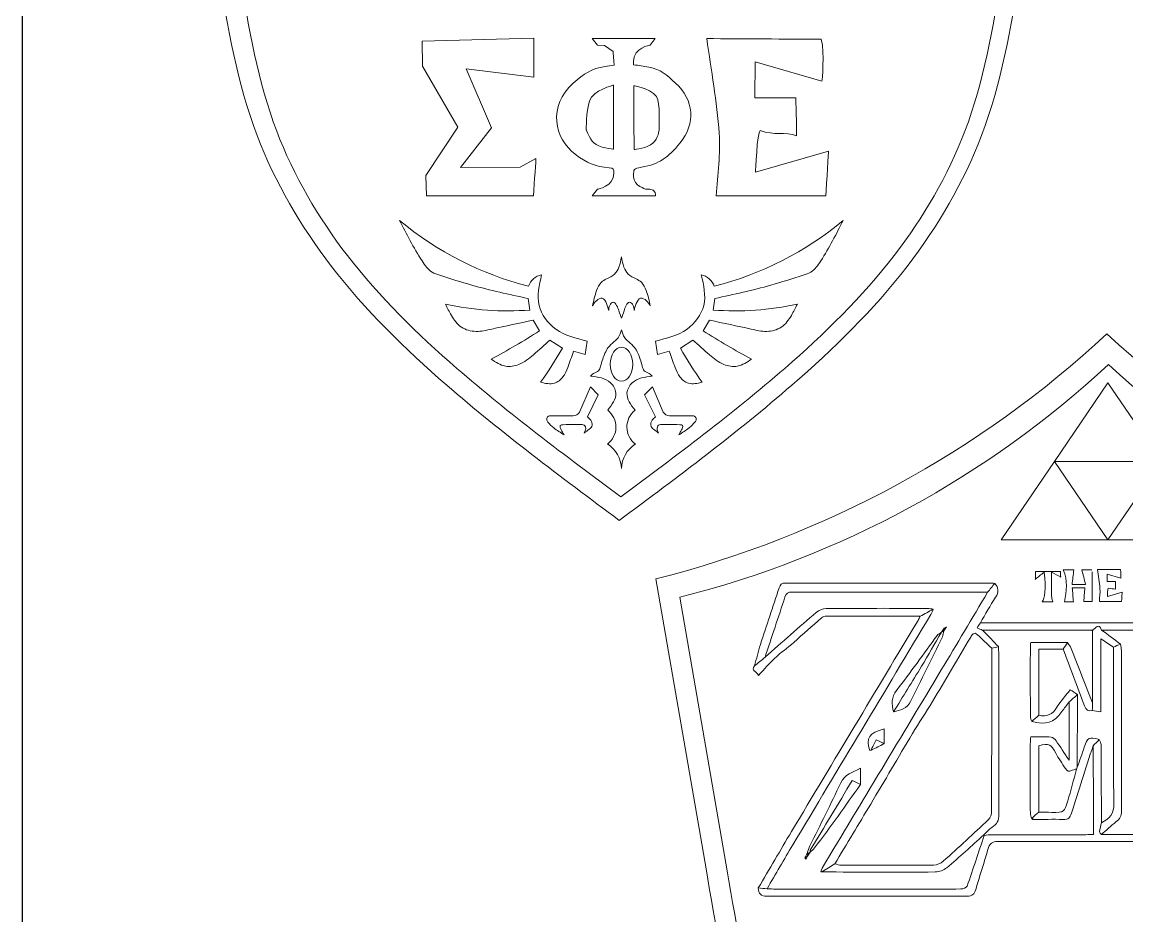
# Model space of a CAD drawing. Header units: inches. Extents: x 0 to 12, y 0 to 12.
# Drawn here: x 0 to 2.037, y 2.884 to 4.533 of the extents above; entities that cross this region are included whole.
import ezdxf

# ---------------------------------------------------------------- set-up
doc = ezdxf.new("R2010")
doc.units = ezdxf.units.IN
doc.header["$MEASUREMENT"] = 0

msp = doc.modelspace()

# ---------------------------------------------------------------- linework, layer by layer
at = {"color": 5, "lineweight": 0}
for p, q in [((0.9361, 4.0015), (0.9329, 4.0228)), ((1.2741, 4.0015), (1.2773, 4.0228)), ((0.9542, 3.9629), (0.9425, 3.9827)), ((1.2559, 3.9629), (1.2676, 3.9827)), ((0.9963, 3.9309), (0.9731, 3.9462)), ((1.0422, 3.9443), (1.0384, 3.9196)), ((1.1679, 3.9443), (1.1717, 3.9196)), ((1.2138, 3.9309), (1.237, 3.9462)), ((1.0384, 3.9196), (1.0167, 3.9253)), ((1.1717, 3.9196), (1.1934, 3.9253)), ((1.0281, 3.8131), (1.048, 3.8595)), ((1.048, 3.8595), (1.0624, 3.845)), ((1.1621, 3.8595), (1.1477, 3.845)), ((1.182, 3.8131), (1.1621, 3.8595)), ((2.0022, 3.8669), (1.9038, 3.7222)), ((2.1007, 3.7222), (2.0022, 3.8669)), ((1.0624, 3.845), (1.0424, 3.8042)), ((1.1477, 3.845), (1.1677, 3.8042)), ((0.9744, 3.8064), (1.0161, 3.8064)), ((1.2357, 3.8064), (1.1941, 3.8064)), ((1.9038, 3.7222), (1.8053, 3.5774)), ((2.0022, 3.5774), (1.9038, 3.7222)), ((1.9038, 3.7222), (2.1007, 3.7222)), ((2.1007, 3.7222), (2.0022, 3.5774)), ((1.8053, 3.5774), (2.0022, 3.5774)), ((2.0022, 3.5774), (2.1991, 3.5774)), ((1.2131, 3.4717), (1.301, 2.9633))]:
    msp.add_line(p, q, dxfattribs=at)
at = {"color": 250, "lineweight": 0}
msp.add_line((1.1688, 3.5057), (1.2613, 2.9705), dxfattribs=at)
msp.add_lwpolyline([(0, 0), (12, 0), (12, 12), (0, 12)], close=True)
at = {"color": 5, "lineweight": 0}
for centre, radius, start, end in [((1.0833, 4.6305), 0.604, 230.1334, 255.6659), ((1.1268, 4.6305), 0.604, 284.3341, 309.8666), ((0.9643, 4.0349), 0.0322, 101.4674, 161.1937), ((1.2458, 4.0349), 0.0322, 18.8063, 78.5326), ((0.8958, 4.5506), 0.5506, 257.9267, 274.1924), ((1.3143, 4.5506), 0.5506, 265.8076, 282.0733), ((0.1627, 5.2174), 1.4833, 298.2597, 302.2494), ((2.0474, 5.2174), 1.4833, 237.7506, 241.7403), ((0.3366, 4.3101), 0.7609, 324.5017, 330.1066), ((1.8735, 4.3101), 0.7609, 209.8934, 215.4983), ((0.7719, 5.2248), 1.8077, 284.1261, 312.9293), ((3.2344, 5.2248), 1.8077, 227.0707, 255.8739), ((1.0158, 3.8211), 0.0146, 271.0459, 327.1361), ((1.0558, 3.7856), 0.0392, 306.8379, 52.1804), ((1.1543, 3.7856), 0.0392, 127.8196, 233.1621), ((1.1943, 3.8211), 0.0146, 212.8639, 268.9541), ((1.049, 3.7071), 0.0561, 1.9204, 57.3192), ((1.1611, 3.7071), 0.0561, 122.6808, 178.0796)]:
    msp.add_arc(centre, radius, start, end, dxfattribs=at)
at = {"color": 250, "lineweight": 0}
for centre, start, end in [((0.7044, 5.351), 284.1261, 312.9293), ((3.2964, 5.351), 227.0707, 255.8739)]:
    msp.add_arc(centre, 1.9029, start, end, dxfattribs=at)
at = {"color": 5, "lineweight": 0}
msp.add_ellipse((1.1051, 3.9014), major_axis=(0, 0.0313), ratio=0.665933, dxfattribs=at)
at = {"color": 250, "lineweight": 0}
for points in [[(1.1012, 3.6134), (0.9931, 3.6939), (0.8032, 3.8352), (0.5662, 4.0661), (0.4127, 4.3286), (0.3788, 4.5232), (0.3621, 4.6262)], [(1.1012, 3.6134), (1.2094, 3.6939), (1.3992, 3.8352), (1.6362, 4.0661), (1.7898, 4.3286), (1.8236, 4.5232), (1.8403, 4.6262)], [(2.0004, 1.9577), (1.8923, 2.0382), (1.7024, 2.1795), (1.4654, 2.4105), (1.3119, 2.673), (1.278, 2.8675), (1.2613, 2.9705)], [(2.0004, 1.9577), (2.1085, 2.0382), (2.2984, 2.1795), (2.5354, 2.4105), (2.6889, 2.673), (2.7228, 2.8675), (2.7395, 2.9705)]]:
    msp.add_open_spline(points, degree=3, knots=[0, 0, 0, 0, 0.0808468, 0.1419248, 0.197496, 0.2597021, 0.2597021, 0.2597021, 0.2597021], dxfattribs=at)
at = {"color": 5, "lineweight": 0}
for points, knots in [([(1.104, 3.6568), (1.0012, 3.7333), (0.8209, 3.8675), (0.5957, 4.0869), (0.4498, 4.3363), (0.4176, 4.5211), (0.4018, 4.619)], [0, 0, 0, 0, 0.0808468, 0.1419248, 0.197496, 0.2597021, 0.2597021, 0.2597021, 0.2597021]), ([(1.104, 3.6568), (1.2067, 3.7333), (1.387, 3.8675), (1.6122, 4.0869), (1.7581, 4.3363), (1.7903, 4.5211), (1.8061, 4.619)], [0, 0, 0, 0, 0.0808468, 0.1419248, 0.197496, 0.2597021, 0.2597021, 0.2597021, 0.2597021]), ([(0.9329, 4.0228), (0.898, 4.0303), (0.843, 4.0423), (0.7852, 4.0608), (0.7512, 4.0718), (0.7257, 4.1087), (0.7088, 4.1418), (0.6961, 4.1669)], [0, 0, 0, 0, 0.02753964, 0.04351363, 0.0474821, 0.05463243, 0.07669562, 0.07669562, 0.07669562, 0.07669562]), ([(1.2773, 4.0228), (1.3121, 4.0303), (1.3671, 4.0423), (1.4249, 4.0608), (1.4589, 4.0718), (1.4845, 4.1087), (1.5013, 4.1418), (1.514, 4.1669)], [0, 0, 0, 0, 0.02753964, 0.04351363, 0.0474821, 0.05463243, 0.07669562, 0.07669562, 0.07669562, 0.07669562]), ([(1.1051, 4.0994), (1.1039, 4.0932), (1.1017, 4.0819), (1.0934, 4.0658), (1.0793, 4.0602), (1.0658, 4.0522), (1.0572, 4.0337), (1.0539, 4.0185), (1.0518, 4.0091)], [0, 0, 0, 0, 0.00496667, 0.00889983, 0.01334248, 0.01630321, 0.02086423, 0.02843291, 0.02843291, 0.02843291, 0.02843291]), ([(1.1051, 4.0994), (1.1063, 4.0932), (1.1084, 4.0819), (1.1167, 4.0658), (1.1308, 4.0602), (1.1443, 4.0522), (1.153, 4.0337), (1.1563, 4.0185), (1.1583, 4.0091)], [0, 0, 0, 0, 0.00496667, 0.00889983, 0.01334248, 0.01630321, 0.02086423, 0.02843291, 0.02843291, 0.02843291, 0.02843291]), ([(1.0422, 3.9443), (1.0217, 3.9492), (0.9835, 3.9584), (0.9446, 4.01), (0.9534, 4.0473), (0.9579, 4.0665)], [0, 0, 0, 0, 0.01607831, 0.02987121, 0.04449574, 0.04449574, 0.04449574, 0.04449574]), ([(1.1679, 3.9443), (1.1885, 3.9492), (1.2267, 3.9584), (1.2655, 4.01), (1.2568, 4.0473), (1.2523, 4.0665)], [0, 0, 0, 0, 0.01607831, 0.02987121, 0.04449574, 0.04449574, 0.04449574, 0.04449574]), ([(1.0817, 4.0005), (1.0807, 4.0047), (1.0787, 4.0128), (1.0709, 4.0267), (1.0577, 4.0189), (1.0538, 4.0124), (1.0518, 4.0091)], [0, 0, 0, 0, 0.00351206, 0.00679766, 0.00978558, 0.01288207, 0.01288207, 0.01288207, 0.01288207]), ([(1.1051, 3.9864), (1.1033, 3.9909), (1.1003, 3.9988), (1.0977, 4.009), (1.0901, 4.0186), (1.0819, 4.0097), (1.0818, 4.0037), (1.0817, 4.0005)], [0, 0, 0, 0, 0.00367448, 0.00651244, 0.00872326, 0.0109429, 0.0134626, 0.0134626, 0.0134626, 0.0134626]), ([(1.1051, 3.9864), (1.1068, 3.9909), (1.1099, 3.9988), (1.1125, 4.009), (1.1201, 4.0186), (1.1282, 4.0097), (1.1284, 4.0037), (1.1285, 4.0005)], [0, 0, 0, 0, 0.00367448, 0.00651244, 0.00872326, 0.0109429, 0.0134626, 0.0134626, 0.0134626, 0.0134626]), ([(1.1285, 4.0005), (1.1295, 4.0047), (1.1315, 4.0128), (1.1393, 4.0267), (1.1524, 4.0189), (1.1563, 4.0124), (1.1583, 4.0091)], [0, 0, 0, 0, 0.00351206, 0.00679766, 0.00978558, 0.01288207, 0.01288207, 0.01288207, 0.01288207]), ([(0.9425, 3.9827), (0.917, 3.9774), (0.8819, 3.9701), (0.8378, 3.9598), (0.8079, 3.9672), (0.7919, 3.99), (0.7841, 4.0053), (0.7807, 4.0122)], [0, 0, 0, 0, 0.02023305, 0.02779216, 0.03497388, 0.04239776, 0.04841567, 0.04841567, 0.04841567, 0.04841567]), ([(1.2676, 3.9827), (1.2932, 3.9774), (1.3282, 3.9701), (1.3724, 3.9598), (1.4022, 3.9672), (1.4183, 3.99), (1.426, 4.0053), (1.4295, 4.0122)], [0, 0, 0, 0, 0.02023305, 0.02779216, 0.03497388, 0.04239776, 0.04841567, 0.04841567, 0.04841567, 0.04841567]), ([(1.1051, 3.9651), (1.1036, 3.9599), (1.1011, 3.9512), (1.0903, 3.942), (1.0779, 3.931), (1.0714, 3.9138), (1.067, 3.8996), (1.064, 3.8876), (1.0539, 3.8856), (1.0498, 3.8811), (1.0482, 3.8792)], [0, 0, 0, 0, 0.00412311, 0.00675957, 0.01082209, 0.01687384, 0.02044886, 0.02277519, 0.025562, 0.02745838, 0.02745838, 0.02745838, 0.02745838]), ([(1.1051, 3.9651), (1.1066, 3.9599), (1.109, 3.9512), (1.1198, 3.942), (1.1322, 3.931), (1.1388, 3.9138), (1.1432, 3.8996), (1.1461, 3.8876), (1.1562, 3.8856), (1.1603, 3.8811), (1.1619, 3.8792)], [0, 0, 0, 0, 0.00412311, 0.00675957, 0.01082209, 0.01687384, 0.02044886, 0.02277519, 0.025562, 0.02745838, 0.02745838, 0.02745838, 0.02745838]), ([(0.9731, 3.9462), (0.9632, 3.9371), (0.9454, 3.9206), (0.9197, 3.8995), (0.8889, 3.895), (0.8734, 3.9054), (0.865, 3.9109)], [0, 0, 0, 0, 0.01052872, 0.01884852, 0.02537562, 0.03288337, 0.03288337, 0.03288337, 0.03288337]), ([(1.237, 3.9462), (1.247, 3.9371), (1.2648, 3.9206), (1.2904, 3.8995), (1.3212, 3.895), (1.3368, 3.9054), (1.3451, 3.9109)], [0, 0, 0, 0, 0.01052872, 0.01884852, 0.02537562, 0.03288337, 0.03288337, 0.03288337, 0.03288337]), ([(1.0167, 3.9253), (1.0133, 3.9154), (1.0076, 3.8993), (0.9989, 3.8773), (0.9803, 3.8624), (0.9649, 3.8662), (0.9561, 3.8683)], [0, 0, 0, 0, 0.00813648, 0.01321573, 0.01827977, 0.02485473, 0.02485473, 0.02485473, 0.02485473]), ([(1.1934, 3.9253), (1.1969, 3.9154), (1.2025, 3.8993), (1.2112, 3.8773), (1.2298, 3.8624), (1.2453, 3.8662), (1.254, 3.8683)], [0, 0, 0, 0, 0.00813648, 0.01321573, 0.01827977, 0.02485473, 0.02485473, 0.02485473, 0.02485473]), ([(1.0798, 3.8166), (1.0878, 3.8268), (1.1006, 3.8434), (1.0831, 3.8755), (1.0619, 3.8778), (1.0482, 3.8792)], [0, 0, 0, 0, 0.00906876, 0.01459213, 0.02458282, 0.02458282, 0.02458282, 0.02458282]), ([(1.1303, 3.8166), (1.1223, 3.8268), (1.1095, 3.8434), (1.1271, 3.8755), (1.1483, 3.8778), (1.1619, 3.8792)], [0, 0, 0, 0, 0.00906876, 0.01459213, 0.02458282, 0.02458282, 0.02458282, 0.02458282]), ([(0.9993, 3.7712), (0.9927, 3.7753), (0.9819, 3.7822), (0.9713, 3.7919), (0.9661, 3.8), (0.9693, 3.8062), (0.973, 3.8064), (0.9744, 3.8064)], [0, 0, 0, 0, 0.00596177, 0.00986587, 0.01130521, 0.01296865, 0.01403095, 0.01403095, 0.01403095, 0.01403095]), ([(0.9993, 3.7712), (0.9974, 3.7744), (0.9949, 3.7787), (0.9922, 3.7842), (0.9915, 3.7896), (1.0037, 3.7901), (1.0155, 3.7906), (1.0288, 3.7907), (1.0368, 3.7894), (1.0405, 3.7835), (1.0385, 3.7781), (1.0365, 3.7746)], [0, 0, 0, 0, 0.00278599, 0.00388366, 0.00486863, 0.00626844, 0.01134116, 0.01538852, 0.01640716, 0.01732059, 0.0203083, 0.0203083, 0.0203083, 0.0203083]), ([(1.0424, 3.8042), (1.0447, 3.8024), (1.0493, 3.7986), (1.0538, 3.7846), (1.0419, 3.7794), (1.0366, 3.7747), (1.0365, 3.7746)], [0, 0, 0, 0, 0.002263082, 0.004672888, 0.009805081, 0.009973743, 0.009973743, 0.009973743, 0.009973743]), ([(1.1677, 3.8042), (1.1655, 3.8024), (1.1608, 3.7986), (1.1563, 3.7846), (1.1682, 3.7794), (1.1735, 3.7747), (1.1737, 3.7746)], [0, 0, 0, 0, 0.002263082, 0.004672888, 0.009805081, 0.009973743, 0.009973743, 0.009973743, 0.009973743]), ([(1.2108, 3.7712), (1.2127, 3.7744), (1.2153, 3.7787), (1.2179, 3.7842), (1.2186, 3.7896), (1.2064, 3.7901), (1.1946, 3.7906), (1.1813, 3.7907), (1.1733, 3.7894), (1.1697, 3.7835), (1.1716, 3.7781), (1.1737, 3.7746)], [0, 0, 0, 0, 0.00278599, 0.00388366, 0.00486863, 0.00626844, 0.01134116, 0.01538852, 0.01640716, 0.01732059, 0.0203083, 0.0203083, 0.0203083, 0.0203083]), ([(1.2108, 3.7712), (1.2174, 3.7753), (1.2282, 3.7822), (1.2389, 3.7919), (1.244, 3.8), (1.2408, 3.8062), (1.2372, 3.8064), (1.2357, 3.8064)], [0, 0, 0, 0, 0.00596177, 0.00986587, 0.01130521, 0.01296865, 0.01403095, 0.01403095, 0.01403095, 0.01403095]), ([(1.7934, 3.4972), (1.789, 3.4917), (1.7847, 3.4862), (1.7804, 3.4807), (1.6602, 3.4808), (1.5401, 3.4808), (1.42, 3.481), (1.4129, 3.4811), (1.409, 3.4794), (1.4067, 3.4721), (1.3947, 3.435), (1.3822, 3.398), (1.3699, 3.3609), (1.3635, 3.3556), (1.3571, 3.3503), (1.3506, 3.345), (1.3542, 3.3582), (1.3572, 3.3716), (1.3615, 3.3846), (1.3727, 3.4194), (1.3846, 3.454), (1.3959, 3.4887), (1.3979, 3.4951), (1.4007, 3.4978), (1.4078, 3.4978), (1.5347, 3.4976), (1.6616, 3.4976), (1.7885, 3.4976), (1.7901, 3.4976), (1.7917, 3.4973), (1.7934, 3.4972)], [0, 0, 0, 0, 1, 1, 1, 2, 2, 2, 3, 3, 3, 4, 4, 4, 5, 5, 5, 6, 6, 6, 7, 7, 7, 8, 8, 8, 9, 9, 9, 10, 10, 10, 10]), ([(1.7934, 3.4972), (1.8008, 3.4891), (1.8013, 3.4811), (1.795, 3.4715), (1.785, 3.4562), (1.7763, 3.4401), (1.767, 3.4243), (1.7651, 3.4214), (1.7631, 3.4185), (1.7609, 3.4151), (1.7646, 3.4135), (1.7675, 3.4122), (1.7704, 3.411), (1.7713, 3.4103), (1.7722, 3.4097), (1.773, 3.409), (1.7821, 3.3995), (1.7911, 3.39), (1.8002, 3.3805), (1.7961, 3.3795), (1.7919, 3.3786), (1.7878, 3.3777), (1.7792, 3.3859), (1.7705, 3.3941), (1.7618, 3.4023), (1.7549, 3.4088), (1.7519, 3.4025), (1.7491, 3.3979), (1.7256, 3.3584), (1.7023, 3.3186), (1.6787, 3.2791), (1.6667, 3.2591), (1.6538, 3.2398), (1.6418, 3.2199), (1.6159, 3.1767), (1.5905, 3.1332), (1.5647, 3.0899), (1.5428, 3.0531), (1.5206, 3.0164), (1.4986, 2.9797), (1.4907, 2.9747), (1.4828, 2.9697), (1.4749, 2.9647), (1.4749, 2.9647), (1.4749, 2.9647), (1.4749, 2.9647), (1.4742, 2.965), (1.4735, 2.9652), (1.4728, 2.9651), (1.4736, 2.9674), (1.474, 2.9699), (1.4752, 2.9719), (1.5484, 3.0938), (1.6217, 3.2155), (1.6949, 3.3374), (1.7235, 3.3851), (1.7519, 3.433), (1.7804, 3.4807), (1.7847, 3.4862), (1.789, 3.4917), (1.7934, 3.4972)], [0, 0, 0, 0, 1, 1, 1, 2, 2, 2, 3, 3, 3, 4, 4, 4, 5, 5, 5, 6, 6, 6, 7, 7, 7, 8, 8, 8, 9, 9, 9, 10, 10, 10, 11, 11, 11, 12, 12, 12, 13, 13, 13, 14, 14, 14, 15, 15, 15, 16, 16, 16, 17, 17, 17, 18, 18, 18, 19, 19, 19, 20, 20, 20, 20]), ([(1.6801, 3.4496), (1.6765, 3.4501), (1.6729, 3.451), (1.6694, 3.451), (1.6071, 3.4511), (1.5448, 3.4513), (1.4824, 3.4507), (1.4763, 3.4507), (1.4691, 3.4476), (1.4644, 3.4436), (1.4326, 3.4164), (1.4013, 3.3885), (1.3699, 3.3609), (1.3822, 3.398), (1.3947, 3.435), (1.4067, 3.4721), (1.409, 3.4794), (1.4129, 3.4811), (1.42, 3.481), (1.5401, 3.4808), (1.6602, 3.4808), (1.7804, 3.4807), (1.7519, 3.433), (1.7235, 3.3851), (1.6949, 3.3374), (1.6217, 3.2155), (1.5484, 3.0938), (1.4752, 2.9719), (1.474, 2.9699), (1.4736, 2.9674), (1.4728, 2.9651), (1.4735, 2.965), (1.4742, 2.9649), (1.4749, 2.9647), (1.4749, 2.9647), (1.4749, 2.9647), (1.4749, 2.9647), (1.5445, 2.9646), (1.6141, 2.9642), (1.6836, 2.9647), (1.6909, 2.9647), (1.6996, 2.9678), (1.7052, 2.9725), (1.7284, 2.9921), (1.7507, 3.0128), (1.7733, 3.0331), (1.7733, 3.0331), (1.774, 3.0321), (1.774, 3.0321), (1.7636, 3.001), (1.7535, 2.9697), (1.7426, 2.9387), (1.7415, 2.9358), (1.735, 2.9333), (1.731, 2.9333), (1.7062, 2.9328), (1.6814, 2.933), (1.6566, 2.933), (1.5676, 2.933), (1.4786, 2.933), (1.3895, 2.933), (1.3843, 2.9331), (1.379, 2.9335), (1.3737, 2.9338), (1.3895, 2.9608), (1.4051, 2.9879), (1.4211, 3.0147), (1.5059, 3.1564), (1.5908, 3.2981), (1.6756, 3.4397), (1.6775, 3.4428), (1.6786, 3.4463), (1.6801, 3.4496)], [0, 0, 0, 0, 1, 1, 1, 2, 2, 2, 3, 3, 3, 4, 4, 4, 5, 5, 5, 6, 6, 6, 7, 7, 7, 8, 8, 8, 9, 9, 9, 10, 10, 10, 11, 11, 11, 12, 12, 12, 13, 13, 13, 14, 14, 14, 15, 15, 15, 16, 16, 16, 17, 17, 17, 18, 18, 18, 19, 19, 19, 20, 20, 20, 21, 21, 21, 22, 22, 22, 23, 23, 23, 24, 24, 24, 24]), ([(1.6801, 3.4496), (1.672, 3.4452), (1.664, 3.4408), (1.6559, 3.4364), (1.5985, 3.4365), (1.5411, 3.4367), (1.4836, 3.4366), (1.4803, 3.4366), (1.4762, 3.4354), (1.4738, 3.4333), (1.4566, 3.4185), (1.44, 3.4031), (1.4228, 3.3883), (1.4112, 3.3782), (1.3985, 3.3691), (1.3872, 3.3586), (1.3773, 3.3494), (1.3686, 3.3389), (1.3578, 3.3273), (1.3546, 3.3355), (1.3427, 3.3355), (1.3506, 3.345), (1.3571, 3.3503), (1.3635, 3.3556), (1.3699, 3.3609), (1.4013, 3.3885), (1.4326, 3.4164), (1.4644, 3.4436), (1.4691, 3.4476), (1.4763, 3.4507), (1.4824, 3.4507), (1.5448, 3.4513), (1.6071, 3.4511), (1.6694, 3.451), (1.6729, 3.451), (1.6765, 3.4501), (1.6801, 3.4496)], [0, 0, 0, 0, 1, 1, 1, 2, 2, 2, 3, 3, 3, 4, 4, 4, 5, 5, 5, 6, 6, 6, 7, 7, 7, 8, 8, 8, 9, 9, 9, 10, 10, 10, 11, 11, 11, 12, 12, 12, 12]), ([(1.3737, 2.9338), (1.3683, 2.9342), (1.3629, 2.9347), (1.3575, 2.9352), (1.3779, 2.9698), (1.3981, 3.0047), (1.4187, 3.0392), (1.4964, 3.1691), (1.5743, 3.299), (1.652, 3.4289), (1.6535, 3.4313), (1.6546, 3.4339), (1.6559, 3.4364), (1.664, 3.4408), (1.672, 3.4452), (1.6801, 3.4496), (1.6786, 3.4463), (1.6775, 3.4428), (1.6756, 3.4397), (1.5908, 3.2981), (1.5059, 3.1564), (1.4211, 3.0147), (1.4051, 2.9879), (1.3895, 2.9608), (1.3737, 2.9338)], [0, 0, 0, 0, 1, 1, 1, 2, 2, 2, 3, 3, 3, 4, 4, 4, 5, 5, 5, 6, 6, 6, 7, 7, 7, 8, 8, 8, 8]), ([(2.1355, 3.4239), (2.1313, 3.4196), (2.127, 3.4153), (2.1227, 3.411), (2.0787, 3.411), (2.0347, 3.411), (1.9906, 3.411), (1.9853, 3.4247), (1.9797, 3.4153), (1.9742, 3.4112), (1.9732, 3.4111), (1.9722, 3.4111), (1.9713, 3.411), (1.9053, 3.411), (1.8393, 3.411), (1.7733, 3.411), (1.7724, 3.411), (1.7714, 3.411), (1.7704, 3.411), (1.7675, 3.4122), (1.7646, 3.4135), (1.7609, 3.4151), (1.7631, 3.4185), (1.7651, 3.4214), (1.767, 3.4243), (1.8862, 3.4243), (2.0054, 3.4243), (2.1245, 3.4243), (2.1282, 3.4243), (2.1318, 3.4241), (2.1355, 3.4239)], [0, 0, 0, 0, 1, 1, 1, 2, 2, 2, 3, 3, 3, 4, 4, 4, 5, 5, 5, 6, 6, 6, 7, 7, 7, 8, 8, 8, 9, 9, 9, 10, 10, 10, 10]), ([(2.0253, 3.385), (2.021, 3.3832), (2.0167, 3.3814), (2.0124, 3.3796), (2.0051, 3.3844), (1.9977, 3.3893), (1.989, 3.3951), (1.989, 3.3493), (1.989, 3.3052), (1.989, 3.2599), (1.9831, 3.261), (1.9783, 3.262), (1.9734, 3.2629), (1.9735, 3.2674), (1.9735, 3.272), (1.9735, 3.2765), (1.9736, 3.3208), (1.9737, 3.3651), (1.9738, 3.4094), (1.974, 3.41), (1.9741, 3.4106), (1.9742, 3.4112), (1.9797, 3.4153), (1.9853, 3.4247), (1.9906, 3.411), (2.0022, 3.4023), (2.0138, 3.3937), (2.0253, 3.385)], [0, 0, 0, 0, 1, 1, 1, 2, 2, 2, 3, 3, 3, 4, 4, 4, 5, 5, 5, 6, 6, 6, 7, 7, 7, 8, 8, 8, 9, 9, 9, 9]), ([(2.3404, 3.405), (2.3682, 3.3932), (2.3884, 3.3743), (2.4026, 3.3469), (2.4219, 3.3093), (2.4308, 3.27), (2.4308, 3.2283), (2.4308, 3.2196), (2.4294, 3.2109), (2.4286, 3.2022), (2.4292, 3.1938), (2.4319, 3.185), (2.43, 3.1773), (2.4244, 3.1542), (2.417, 3.1315), (2.4101, 3.1087), (2.4084, 3.103), (2.4059, 3.0975), (2.4037, 3.0919), (2.3931, 3.0805), (2.3825, 3.0691), (2.372, 3.0577), (2.3716, 3.0572), (2.3719, 3.0561), (2.3718, 3.0553), (2.3718, 3.0553), (2.3719, 3.0556), (2.3719, 3.0556), (2.3484, 3.0351), (2.3184, 3.0307), (2.2899, 3.023), (2.2814, 3.0207), (2.2721, 3.021), (2.2632, 3.021), (2.1089, 3.0209), (1.9546, 3.0208), (1.8003, 3.0212), (1.7884, 3.0212), (1.7838, 3.0169), (1.7808, 3.0062), (1.7738, 2.9813), (1.7654, 2.9569), (1.7583, 2.9321), (1.7558, 2.9236), (1.7522, 2.9201), (1.7425, 2.9201), (1.6196, 2.9204), (1.4966, 2.9202), (1.3737, 2.9198), (1.362, 2.9197), (1.3577, 2.9245), (1.3575, 2.9352), (1.3629, 2.9347), (1.3683, 2.9342), (1.3737, 2.9338), (1.379, 2.9335), (1.3843, 2.9331), (1.3895, 2.933), (1.4786, 2.933), (1.5676, 2.933), (1.6566, 2.933), (1.6814, 2.933), (1.7062, 2.9328), (1.731, 2.9333), (1.735, 2.9333), (1.7415, 2.9358), (1.7426, 2.9387), (1.7535, 2.9697), (1.7636, 3.001), (1.774, 3.0322), (1.7788, 3.0326), (1.7836, 3.0334), (1.7884, 3.0334), (1.8462, 3.0335), (1.904, 3.0334), (1.9617, 3.0335), (1.9661, 3.0335), (1.9704, 3.0338), (1.9757, 3.0341), (1.9757, 3.0527), (1.9758, 3.0701), (1.9757, 3.0875), (1.9754, 3.1241), (1.975, 3.1607), (1.9747, 3.1973), (1.9785, 3.2012), (1.9823, 3.2051), (1.9861, 3.209), (1.9873, 3.2059), (1.9897, 3.2028), (1.9897, 3.1997), (1.99, 3.1517), (1.99, 3.1036), (1.9901, 3.0556), (1.9889, 3.05), (1.9873, 3.0445), (1.9867, 3.0389), (1.9865, 3.0373), (1.9889, 3.0354), (1.9901, 3.0336), (2.0518, 3.0336), (2.1135, 3.0336), (2.1762, 3.0336), (2.1762, 3.0454), (2.1763, 3.0555), (2.1762, 3.0657), (2.1759, 3.1096), (2.1756, 3.1536), (2.1753, 3.1975), (2.1792, 3.2021), (2.1831, 3.2068), (2.187, 3.2114), (2.1883, 3.2083), (2.1906, 3.2052), (2.1906, 3.2021), (2.1909, 3.1547), (2.191, 3.1072), (2.1911, 3.0598), (2.1894, 3.0515), (2.1878, 3.0432), (2.1861, 3.0349), (2.1901, 3.0344), (2.1941, 3.0334), (2.198, 3.0335), (2.2252, 3.034), (2.2525, 3.0344), (2.2797, 3.0355), (2.3384, 3.0376), (2.3828, 3.0703), (2.4016, 3.1258), (2.4161, 3.1685), (2.4181, 3.2123), (2.4139, 3.257), (2.4083, 3.3163), (2.3886, 3.3669), (2.3329, 3.3969), (2.3354, 3.3996), (2.3379, 3.4023), (2.3404, 3.405)], [0, 0, 0, 0, 1, 1, 1, 2, 2, 2, 3, 3, 3, 4, 4, 4, 5, 5, 5, 6, 6, 6, 7, 7, 7, 8, 8, 8, 9, 9, 9, 10, 10, 10, 11, 11, 11, 12, 12, 12, 13, 13, 13, 14, 14, 14, 15, 15, 15, 16, 16, 16, 17, 17, 17, 18, 18, 18, 19, 19, 19, 20, 20, 20, 21, 21, 21, 22, 22, 22, 23, 23, 23, 24, 24, 24, 25, 25, 25, 26, 26, 26, 27, 27, 27, 28, 28, 28, 29, 29, 29, 30, 30, 30, 31, 31, 31, 32, 32, 32, 33, 33, 33, 34, 34, 34, 35, 35, 35, 36, 36, 36, 37, 37, 37, 38, 38, 38, 39, 39, 39, 40, 40, 40, 41, 41, 41, 42, 42, 42, 43, 43, 43, 44, 44, 44, 45, 45, 45, 46, 46, 46, 46]), ([(1.7, 3.4143), (1.7, 3.4143), (1.7, 3.4144), (1.7, 3.4144), (1.6984, 3.4119), (1.6968, 3.4094), (1.6951, 3.407), (1.6951, 3.407), (1.6951, 3.407), (1.6951, 3.407), (1.6924, 3.405), (1.6891, 3.4035), (1.6871, 3.4009), (1.6623, 3.3672), (1.6382, 3.333), (1.6126, 3.2998), (1.6025, 3.2868), (1.6033, 3.2741), (1.6069, 3.26), (1.6192, 3.2633), (1.632, 3.2663), (1.6384, 3.2791), (1.6581, 3.3188), (1.6776, 3.3586), (1.697, 3.3985), (1.6986, 3.4019), (1.6989, 3.4059), (1.6998, 3.4097), (1.6998, 3.4097), (1.6998, 3.4096), (1.6998, 3.4096), (1.7014, 3.4121), (1.7031, 3.4147), (1.7048, 3.4172), (1.7032, 3.4162), (1.7016, 3.4153), (1.7, 3.4143)], [0, 0, 0, 0, 1, 1, 1, 2, 2, 2, 3, 3, 3, 4, 4, 4, 5, 5, 5, 6, 6, 6, 7, 7, 7, 8, 8, 8, 9, 9, 9, 10, 10, 10, 11, 11, 11, 12, 12, 12, 12]), ([(1.6951, 3.407), (1.6829, 3.386), (1.6709, 3.3649), (1.6584, 3.3442), (1.6414, 3.316), (1.6241, 3.2881), (1.6069, 3.26), (1.6033, 3.2741), (1.6025, 3.2868), (1.6126, 3.2998), (1.6382, 3.333), (1.6623, 3.3672), (1.6871, 3.4009), (1.6891, 3.4035), (1.6924, 3.405), (1.6951, 3.407)], [0, 0, 0, 0, 1, 1, 1, 2, 2, 2, 3, 3, 3, 4, 4, 4, 5, 5, 5, 5]), ([(1.6998, 3.4097), (1.6989, 3.4059), (1.6986, 3.4019), (1.697, 3.3985), (1.6776, 3.3586), (1.6581, 3.3188), (1.6384, 3.2791), (1.632, 3.2663), (1.6192, 3.2633), (1.6069, 3.26), (1.6241, 3.2881), (1.6414, 3.316), (1.6584, 3.3442), (1.6709, 3.3649), (1.6829, 3.386), (1.6951, 3.407), (1.6951, 3.407), (1.6951, 3.407), (1.6951, 3.407), (1.6967, 3.4079), (1.6983, 3.4088), (1.6998, 3.4097)], [0, 0, 0, 0, 1, 1, 1, 2, 2, 2, 3, 3, 3, 4, 4, 4, 5, 5, 5, 6, 6, 6, 7, 7, 7, 7]), ([(1.6998, 3.4097), (1.6983, 3.4088), (1.6967, 3.4079), (1.6951, 3.407), (1.6968, 3.4094), (1.6984, 3.4119), (1.7, 3.4144), (1.7, 3.4128), (1.6999, 3.4112), (1.6998, 3.4096), (1.6998, 3.4096), (1.6998, 3.4097), (1.6998, 3.4097)], [0, 0, 0, 0, 1, 1, 1, 2, 2, 2, 3, 3, 3, 4, 4, 4, 4]), ([(1.6998, 3.4096), (1.6999, 3.4112), (1.7, 3.4128), (1.7, 3.4144), (1.7, 3.4144), (1.7, 3.4143), (1.7, 3.4143), (1.7016, 3.4153), (1.7032, 3.4162), (1.7048, 3.4172), (1.7031, 3.4147), (1.7014, 3.4121), (1.6998, 3.4096)], [0, 0, 0, 0, 1, 1, 1, 2, 2, 2, 3, 3, 3, 4, 4, 4, 4]), ([(1.7048, 3.4172), (1.7032, 3.4162), (1.7016, 3.4153), (1.7, 3.4143), (1.7016, 3.4153), (1.7032, 3.4162), (1.7048, 3.4172)], [0, 0, 0, 0, 1, 1, 1, 2, 2, 2, 2]), ([(1.7733, 3.411), (1.7733, 3.4103), (1.7731, 3.4097), (1.773, 3.409), (1.7722, 3.4097), (1.7713, 3.4103), (1.7704, 3.411), (1.7714, 3.411), (1.7724, 3.411), (1.7733, 3.411)], [0, 0, 0, 0, 1, 1, 1, 2, 2, 2, 3, 3, 3, 3]), ([(1.7733, 3.411), (1.8393, 3.411), (1.9053, 3.411), (1.9713, 3.411), (1.9721, 3.4105), (1.973, 3.4099), (1.9739, 3.4094), (1.9737, 3.3651), (1.9736, 3.3208), (1.9735, 3.2765), (1.9604, 3.31), (1.9474, 3.3436), (1.9342, 3.377), (1.9327, 3.3809), (1.9299, 3.3843), (1.9278, 3.3879), (1.9054, 3.3879), (1.883, 3.3879), (1.8599, 3.3879), (1.8597, 3.3866), (1.8591, 3.3847), (1.8591, 3.3827), (1.8591, 3.339), (1.859, 3.2952), (1.8592, 3.2515), (1.8592, 3.2485), (1.8607, 3.2455), (1.8616, 3.2425), (1.8886, 3.2353), (1.9019, 3.2397), (1.9173, 3.2608), (1.9216, 3.2667), (1.9262, 3.2725), (1.9306, 3.2783), (1.9306, 3.2434), (1.9306, 3.2086), (1.9306, 3.1709), (1.9215, 3.1846), (1.9143, 3.1958), (1.9066, 3.2066), (1.9045, 3.2096), (1.9009, 3.2134), (1.8978, 3.2136), (1.8854, 3.2144), (1.8729, 3.214), (1.86, 3.214), (1.8596, 3.2106), (1.8591, 3.2087), (1.8591, 3.2067), (1.859, 3.1621), (1.859, 3.1174), (1.8591, 3.0728), (1.8591, 3.0697), (1.8605, 3.0666), (1.8612, 3.0635), (1.862, 3.0628), (1.8628, 3.0621), (1.8636, 3.0614), (1.8823, 3.0615), (1.9011, 3.0623), (1.9198, 3.0615), (1.929, 3.0611), (1.9324, 3.0646), (1.935, 3.0729), (1.9479, 3.1145), (1.9614, 3.1558), (1.9747, 3.1973), (1.975, 3.1607), (1.9754, 3.1241), (1.9757, 3.0875), (1.9758, 3.0701), (1.9757, 3.0527), (1.9757, 3.0341), (1.9704, 3.0338), (1.9661, 3.0335), (1.9617, 3.0335), (1.904, 3.0334), (1.8462, 3.0335), (1.7884, 3.0334), (1.7836, 3.0334), (1.7788, 3.0326), (1.774, 3.0322), (1.774, 3.0321), (1.7733, 3.0331), (1.7733, 3.0331), (1.7782, 3.0378), (1.7825, 3.0436), (1.7882, 3.047), (1.7977, 3.0526), (1.8011, 3.0597), (1.8011, 3.0708), (1.8007, 3.1696), (1.8008, 3.2684), (1.8008, 3.3671), (1.8008, 3.3716), (1.8004, 3.376), (1.8002, 3.3805), (1.7911, 3.39), (1.7821, 3.3995), (1.773, 3.409), (1.7731, 3.4097), (1.7733, 3.4103), (1.7733, 3.411)], [0, 0, 0, 0, 1, 1, 1, 2, 2, 2, 3, 3, 3, 4, 4, 4, 5, 5, 5, 6, 6, 6, 7, 7, 7, 8, 8, 8, 9, 9, 9, 10, 10, 10, 11, 11, 11, 12, 12, 12, 13, 13, 13, 14, 14, 14, 15, 15, 15, 16, 16, 16, 17, 17, 17, 18, 18, 18, 19, 19, 19, 20, 20, 20, 21, 21, 21, 22, 22, 22, 23, 23, 23, 24, 24, 24, 25, 25, 25, 26, 26, 26, 27, 27, 27, 28, 28, 28, 29, 29, 29, 30, 30, 30, 31, 31, 31, 32, 32, 32, 33, 33, 33, 34, 34, 34, 34]), ([(1.9742, 3.4112), (1.9741, 3.4106), (1.974, 3.41), (1.9738, 3.4094), (1.973, 3.4099), (1.9721, 3.4105), (1.9713, 3.411), (1.9722, 3.4111), (1.9732, 3.4111), (1.9742, 3.4112)], [0, 0, 0, 0, 1, 1, 1, 2, 2, 2, 3, 3, 3, 3]), ([(2.0907, 3.0626), (2.1031, 3.0618), (2.1155, 3.0603), (2.1278, 3.0607), (2.1303, 3.0608), (2.1335, 3.0679), (2.1349, 3.0722), (2.1486, 3.1139), (2.1619, 3.1557), (2.1753, 3.1975), (2.1756, 3.1536), (2.1759, 3.1096), (2.1762, 3.0657), (2.1763, 3.0555), (2.1762, 3.0454), (2.1762, 3.0336), (2.1135, 3.0336), (2.0518, 3.0336), (1.9901, 3.0336), (1.999, 3.0415), (2.0074, 3.0501), (2.017, 3.0571), (2.0242, 3.0624), (2.0273, 3.0679), (2.0273, 3.0772), (2.0269, 3.1759), (2.0271, 3.2746), (2.027, 3.3733), (2.027, 3.3772), (2.0259, 3.3811), (2.0253, 3.385), (2.0138, 3.3937), (2.0022, 3.4023), (1.9906, 3.411), (2.0347, 3.411), (2.0787, 3.411), (2.1227, 3.411), (2.1114, 3.4024), (2.1001, 3.3939), (2.0888, 3.3853), (2.0879, 3.3811), (2.0862, 3.3769), (2.0862, 3.3727), (2.086, 3.2735), (2.086, 3.1743), (2.0862, 3.075), (2.0862, 3.0708), (2.0879, 3.0667), (2.0888, 3.0625), (2.0894, 3.0626), (2.0901, 3.0626), (2.0907, 3.0626)], [0, 0, 0, 0, 1, 1, 1, 2, 2, 2, 3, 3, 3, 4, 4, 4, 5, 5, 5, 6, 6, 6, 7, 7, 7, 8, 8, 8, 9, 9, 9, 10, 10, 10, 11, 11, 11, 12, 12, 12, 13, 13, 13, 14, 14, 14, 15, 15, 15, 16, 16, 16, 17, 17, 17, 17]), ([(1.9197, 3.3759), (1.9052, 3.3759), (1.8906, 3.3759), (1.8747, 3.3759), (1.8747, 3.3346), (1.8747, 3.2941), (1.8747, 3.2537), (1.8704, 3.2499), (1.866, 3.2462), (1.8616, 3.2425), (1.8607, 3.2455), (1.8592, 3.2485), (1.8592, 3.2515), (1.859, 3.2952), (1.8591, 3.339), (1.8591, 3.3827), (1.8591, 3.3847), (1.8597, 3.3866), (1.8599, 3.3879), (1.883, 3.3879), (1.9054, 3.3879), (1.9278, 3.3879), (1.9251, 3.3839), (1.9224, 3.3799), (1.9197, 3.3759)], [0, 0, 0, 0, 1, 1, 1, 2, 2, 2, 3, 3, 3, 4, 4, 4, 5, 5, 5, 6, 6, 6, 7, 7, 7, 8, 8, 8, 8]), ([(1.9197, 3.3759), (1.9224, 3.3799), (1.9251, 3.3839), (1.9278, 3.3879), (1.9299, 3.3843), (1.9327, 3.3809), (1.9342, 3.377), (1.9474, 3.3436), (1.9604, 3.31), (1.9735, 3.2765), (1.9735, 3.272), (1.9735, 3.2674), (1.9734, 3.2629), (1.9657, 3.2606), (1.9617, 3.2634), (1.9589, 3.2711), (1.9461, 3.3061), (1.9328, 3.341), (1.9197, 3.3759)], [0, 0, 0, 0, 1, 1, 1, 2, 2, 2, 3, 3, 3, 4, 4, 4, 5, 5, 5, 6, 6, 6, 6]), ([(1.9901, 3.0556), (2.0055, 3.0626), (2.0134, 3.0721), (2.0131, 3.0915), (2.0118, 3.1875), (2.0124, 3.2836), (2.0124, 3.3796), (2.0167, 3.3814), (2.021, 3.3832), (2.0253, 3.385), (2.0259, 3.3811), (2.027, 3.3772), (2.027, 3.3733), (2.0271, 3.2746), (2.0269, 3.1759), (2.0273, 3.0772), (2.0273, 3.0679), (2.0242, 3.0624), (2.017, 3.0571), (2.0074, 3.0501), (1.999, 3.0415), (1.9901, 3.0336), (1.9889, 3.0354), (1.9865, 3.0373), (1.9867, 3.0389), (1.9873, 3.0445), (1.9889, 3.05), (1.9901, 3.0556)], [0, 0, 0, 0, 1, 1, 1, 2, 2, 2, 3, 3, 3, 4, 4, 4, 5, 5, 5, 6, 6, 6, 7, 7, 7, 8, 8, 8, 9, 9, 9, 9]), ([(1.4986, 2.9797), (1.5027, 2.9788), (1.5069, 2.9772), (1.5111, 2.9772), (1.5676, 2.977), (1.6241, 2.9768), (1.6807, 2.9774), (1.6868, 2.9774), (1.6941, 2.9805), (1.6986, 2.9846), (1.7268, 3.0098), (1.7545, 3.0355), (1.7819, 3.0616), (1.7854, 3.0649), (1.7876, 3.0713), (1.7876, 3.0763), (1.7879, 3.1768), (1.7878, 3.2772), (1.7878, 3.3777), (1.7919, 3.3786), (1.7961, 3.3795), (1.8002, 3.3805), (1.8004, 3.376), (1.8008, 3.3716), (1.8008, 3.3671), (1.8008, 3.2684), (1.8007, 3.1696), (1.8011, 3.0708), (1.8011, 3.0597), (1.7977, 3.0526), (1.7882, 3.047), (1.7825, 3.0436), (1.7782, 3.0378), (1.7733, 3.0331), (1.7507, 3.0128), (1.7284, 2.9921), (1.7052, 2.9725), (1.6996, 2.9678), (1.6909, 2.9647), (1.6836, 2.9647), (1.6141, 2.9642), (1.5445, 2.9646), (1.4749, 2.9647), (1.4828, 2.9697), (1.4907, 2.9747), (1.4986, 2.9797)], [0, 0, 0, 0, 1, 1, 1, 2, 2, 2, 3, 3, 3, 4, 4, 4, 5, 5, 5, 6, 6, 6, 7, 7, 7, 8, 8, 8, 9, 9, 9, 10, 10, 10, 11, 11, 11, 12, 12, 12, 13, 13, 13, 14, 14, 14, 15, 15, 15, 15]), ([(1.8616, 3.2425), (1.866, 3.2462), (1.8704, 3.2499), (1.8747, 3.2537), (1.8892, 3.2511), (1.9001, 3.2547), (1.9081, 3.2685), (1.9145, 3.2796), (1.9236, 3.2892), (1.9326, 3.3009), (1.9372, 3.2978), (1.9416, 3.2949), (1.946, 3.292), (1.9408, 3.2874), (1.9357, 3.2828), (1.9306, 3.2783), (1.9262, 3.2725), (1.9216, 3.2667), (1.9173, 3.2608), (1.9019, 3.2397), (1.8886, 3.2353), (1.8616, 3.2425)], [0, 0, 0, 0, 1, 1, 1, 2, 2, 2, 3, 3, 3, 4, 4, 4, 5, 5, 5, 6, 6, 6, 7, 7, 7, 7]), ([(1.9456, 3.1579), (1.9451, 3.1567), (1.9447, 3.1554), (1.9443, 3.1542), (1.9375, 3.155), (1.9302, 3.1452), (1.9238, 3.1553), (1.9178, 3.1649), (1.9112, 3.1741), (1.9059, 3.1841), (1.8971, 3.2006), (1.8942, 3.2022), (1.8745, 3.1976), (1.8745, 3.1569), (1.8745, 3.116), (1.8745, 3.0751), (1.8708, 3.0717), (1.867, 3.0682), (1.8633, 3.0648), (1.8626, 3.0644), (1.8619, 3.064), (1.8612, 3.0635), (1.8605, 3.0666), (1.8591, 3.0697), (1.8591, 3.0728), (1.859, 3.1174), (1.859, 3.1621), (1.8591, 3.2067), (1.8591, 3.2087), (1.8596, 3.2106), (1.86, 3.214), (1.8729, 3.214), (1.8854, 3.2144), (1.8978, 3.2136), (1.9009, 3.2134), (1.9045, 3.2096), (1.9066, 3.2066), (1.9143, 3.1958), (1.9215, 3.1846), (1.9306, 3.1709), (1.9306, 3.2086), (1.9306, 3.2434), (1.9306, 3.2783), (1.9357, 3.2828), (1.9408, 3.2874), (1.946, 3.292), (1.9458, 3.2473), (1.9457, 3.2026), (1.9456, 3.1579)], [0, 0, 0, 0, 1, 1, 1, 2, 2, 2, 3, 3, 3, 4, 4, 4, 5, 5, 5, 6, 6, 6, 7, 7, 7, 8, 8, 8, 9, 9, 9, 10, 10, 10, 11, 11, 11, 12, 12, 12, 13, 13, 13, 14, 14, 14, 15, 15, 15, 16, 16, 16, 16]), ([(1.5655, 3.1897), (1.5655, 3.1897), (1.5654, 3.1896), (1.5654, 3.1896), (1.5735, 3.1934), (1.5817, 3.1973), (1.5898, 3.2012), (1.5898, 3.2102), (1.5898, 3.2192), (1.5898, 3.2287), (1.5614, 3.2215), (1.5553, 3.2116), (1.5633, 3.189), (1.564, 3.1892), (1.5647, 3.1895), (1.5655, 3.1897)], [0, 0, 0, 0, 1, 1, 1, 2, 2, 2, 3, 3, 3, 4, 4, 4, 5, 5, 5, 5]), ([(1.5633, 3.189), (1.5553, 3.2116), (1.5614, 3.2215), (1.5898, 3.2287), (1.5898, 3.2192), (1.5898, 3.2102), (1.5898, 3.2012), (1.5852, 3.2034), (1.5806, 3.2056), (1.5748, 3.2083), (1.5714, 3.2015), (1.5684, 3.1955), (1.5654, 3.1896), (1.5654, 3.1896), (1.5655, 3.1897), (1.5655, 3.1897), (1.5647, 3.1897), (1.564, 3.1894), (1.5633, 3.189)], [0, 0, 0, 0, 1, 1, 1, 2, 2, 2, 3, 3, 3, 4, 4, 4, 5, 5, 5, 6, 6, 6, 6]), ([(1.5654, 3.1896), (1.5684, 3.1955), (1.5714, 3.2015), (1.5748, 3.2083), (1.5806, 3.2056), (1.5852, 3.2034), (1.5898, 3.2012), (1.5817, 3.1973), (1.5735, 3.1934), (1.5654, 3.1896)], [0, 0, 0, 0, 1, 1, 1, 2, 2, 2, 3, 3, 3, 3]), ([(1.9456, 3.1579), (1.9499, 3.1702), (1.9545, 3.1824), (1.9586, 3.1947), (1.9646, 3.2132), (1.9666, 3.2144), (1.9861, 3.209), (1.9823, 3.2051), (1.9785, 3.2012), (1.9747, 3.1973), (1.9614, 3.1558), (1.9479, 3.1145), (1.935, 3.0729), (1.9324, 3.0646), (1.929, 3.0611), (1.9198, 3.0615), (1.9011, 3.0623), (1.8823, 3.0615), (1.8636, 3.0614), (1.8635, 3.0625), (1.8634, 3.0637), (1.8633, 3.0648), (1.867, 3.0682), (1.8708, 3.0717), (1.8745, 3.0751), (1.8826, 3.0749), (1.8907, 3.0747), (1.8988, 3.0747), (1.9214, 3.0746), (1.9217, 3.0746), (1.9281, 3.0958), (1.9339, 3.1152), (1.9389, 3.1347), (1.9443, 3.1542), (1.9447, 3.1554), (1.9451, 3.1567), (1.9456, 3.1579)], [0, 0, 0, 0, 1, 1, 1, 2, 2, 2, 3, 3, 3, 4, 4, 4, 5, 5, 5, 6, 6, 6, 7, 7, 7, 8, 8, 8, 9, 9, 9, 10, 10, 10, 11, 11, 11, 12, 12, 12, 12]), ([(1.5633, 3.189), (1.564, 3.1894), (1.5647, 3.1897), (1.5655, 3.1897), (1.5647, 3.1895), (1.564, 3.1892), (1.5633, 3.189)], [0, 0, 0, 0, 1, 1, 1, 2, 2, 2, 2]), ([(1.448, 2.994), (1.4497, 2.9965), (1.4513, 2.999), (1.4529, 3.0015), (1.4529, 3.0015), (1.4529, 3.0015), (1.4529, 3.0015), (1.4557, 3.0039), (1.459, 3.006), (1.4612, 3.009), (1.4758, 3.0285), (1.4903, 3.0481), (1.5046, 3.0678), (1.5185, 3.0872), (1.5322, 3.1067), (1.546, 3.1262), (1.546, 3.1354), (1.546, 3.1446), (1.546, 3.1563), (1.5312, 3.1478), (1.5168, 3.1452), (1.5094, 3.1291), (1.4915, 3.09), (1.4717, 3.0516), (1.4528, 3.0129), (1.4507, 3.0086), (1.4494, 3.0039), (1.4477, 2.9994), (1.4462, 2.9965), (1.4448, 2.9936), (1.4434, 2.9907), (1.4441, 2.99), (1.4448, 2.9892), (1.4455, 2.9885), (1.4464, 2.9904), (1.4473, 2.9923), (1.4481, 2.9941), (1.4481, 2.9941), (1.448, 2.994), (1.448, 2.994)], [0, 0, 0, 0, 1, 1, 1, 2, 2, 2, 3, 3, 3, 4, 4, 4, 5, 5, 5, 6, 6, 6, 7, 7, 7, 8, 8, 8, 9, 9, 9, 10, 10, 10, 11, 11, 11, 12, 12, 12, 13, 13, 13, 13]), ([(1.4476, 2.9994), (1.4494, 3.0039), (1.4507, 3.0086), (1.4528, 3.0129), (1.4717, 3.0516), (1.4915, 3.09), (1.5094, 3.1291), (1.5168, 3.1452), (1.5312, 3.1478), (1.546, 3.1563), (1.546, 3.1446), (1.546, 3.1354), (1.546, 3.1262), (1.5411, 3.1285), (1.5361, 3.1309), (1.5308, 3.1334), (1.5046, 3.09), (1.479, 3.0475), (1.4534, 3.0049), (1.4528, 3.004), (1.4531, 3.0026), (1.4529, 3.0015), (1.4529, 3.0015), (1.4529, 3.0015), (1.4529, 3.0015), (1.4515, 3.0005), (1.4501, 2.9995), (1.4486, 2.9985), (1.4483, 2.9988), (1.448, 2.9991), (1.4476, 2.9994)], [0, 0, 0, 0, 1, 1, 1, 2, 2, 2, 3, 3, 3, 4, 4, 4, 5, 5, 5, 6, 6, 6, 7, 7, 7, 8, 8, 8, 9, 9, 9, 10, 10, 10, 10]), ([(1.4529, 3.0015), (1.4531, 3.0026), (1.4528, 3.004), (1.4534, 3.0049), (1.479, 3.0475), (1.5046, 3.09), (1.5308, 3.1334), (1.5361, 3.1309), (1.5411, 3.1285), (1.546, 3.1262), (1.5322, 3.1067), (1.5185, 3.0872), (1.5046, 3.0678), (1.4903, 3.0481), (1.4758, 3.0285), (1.4612, 3.009), (1.459, 3.006), (1.4557, 3.0039), (1.4529, 3.0015)], [0, 0, 0, 0, 1, 1, 1, 2, 2, 2, 3, 3, 3, 4, 4, 4, 5, 5, 5, 6, 6, 6, 6]), ([(1.8612, 3.0635), (1.8619, 3.064), (1.8626, 3.0644), (1.8633, 3.0648), (1.8634, 3.0637), (1.8635, 3.0625), (1.8636, 3.0614), (1.8628, 3.0621), (1.862, 3.0628), (1.8612, 3.0635)], [0, 0, 0, 0, 1, 1, 1, 2, 2, 2, 3, 3, 3, 3]), ([(1.4481, 2.9941), (1.4465, 2.993), (1.445, 2.9919), (1.4434, 2.9907), (1.4448, 2.9936), (1.4462, 2.9965), (1.4477, 2.9994), (1.448, 2.9991), (1.4483, 2.9988), (1.4486, 2.9985), (1.4484, 2.997), (1.4482, 2.9955), (1.448, 2.994), (1.448, 2.994), (1.4481, 2.9941), (1.4481, 2.9941)], [0, 0, 0, 0, 1, 1, 1, 2, 2, 2, 3, 3, 3, 4, 4, 4, 5, 5, 5, 5]), ([(1.448, 2.994), (1.4482, 2.9955), (1.4484, 2.997), (1.4486, 2.9985), (1.4501, 2.9995), (1.4515, 3.0005), (1.4529, 3.0015), (1.4513, 2.999), (1.4497, 2.9965), (1.448, 2.994)], [0, 0, 0, 0, 1, 1, 1, 2, 2, 2, 3, 3, 3, 3]), ([(1.4481, 2.9941), (1.4473, 2.9923), (1.4464, 2.9904), (1.4455, 2.9885), (1.4448, 2.9892), (1.4441, 2.99), (1.4434, 2.9907), (1.445, 2.9919), (1.4465, 2.993), (1.4481, 2.9941)], [0, 0, 0, 0, 1, 1, 1, 2, 2, 2, 3, 3, 3, 3]), ([(2.0032, 2.0012), (1.9004, 2.0776), (1.7201, 2.2118), (1.4949, 2.4312), (1.349, 2.6806), (1.3168, 2.8654), (1.301, 2.9633)], [0, 0, 0, 0, 0.0808468, 0.1419248, 0.197496, 0.2597021, 0.2597021, 0.2597021, 0.2597021]), ([(1.4749, 2.9647), (1.4742, 2.9649), (1.4735, 2.965), (1.4728, 2.9651), (1.4735, 2.9652), (1.4742, 2.965), (1.4749, 2.9647)], [0, 0, 0, 0, 1, 1, 1, 2, 2, 2, 2]), ([(2.0032, 2.0012), (2.1059, 2.0776), (2.2862, 2.2118), (2.5114, 2.4312), (2.6573, 2.6806), (2.6895, 2.8654), (2.7053, 2.9633)], [0, 0, 0, 0, 0.0808468, 0.1419248, 0.197496, 0.2597021, 0.2597021, 0.2597021, 0.2597021])]:
    msp.add_open_spline(points, degree=3, knots=knots, dxfattribs=at)
at = {"color": 2, "lineweight": 0}
for points, knots in [([(0.8189, 4.4465), (0.8189, 4.4465), (0.8653, 4.3376), (0.8653, 4.3376), (0.8653, 4.3376), (0.8086, 4.2642), (0.8086, 4.2642), (0.8086, 4.2642), (0.9187, 4.2649), (0.9187, 4.2649), (0.9187, 4.2649), (0.9475, 4.2811), (0.9475, 4.2811), (0.9475, 4.2811), (0.9446, 4.2372), (0.9429, 4.2124), (0.8699, 4.2124), (0.7454, 4.2124), (0.7454, 4.2124), (0.7454, 4.2124), (0.7446, 4.2499), (0.7446, 4.2499), (0.7446, 4.2499), (0.8037, 4.3389), (0.8037, 4.3389), (0.8037, 4.3389), (0.7381, 4.4517), (0.7381, 4.4517), (0.7381, 4.4517), (0.7375, 4.4975), (0.7375, 4.4975), (0.7375, 4.4975), (0.9434, 4.5032), (0.9434, 4.5032), (0.9434, 4.4791), (0.9434, 4.455), (0.9435, 4.4309), (0.9435, 4.4309), (0.8189, 4.4465), (0.8189, 4.4465)], [0, 0, 0, 0, 1, 1, 1, 2, 2, 2, 3, 3, 3, 4, 4, 4, 5, 5, 5, 6, 6, 6, 7, 7, 7, 8, 8, 8, 9, 9, 9, 10, 10, 10, 11, 11, 11, 12, 12, 12, 13, 13, 13, 13]), ([(1.1676, 4.5024), (1.1676, 4.5024), (1.1581, 4.4902), (1.1581, 4.4902), (1.1581, 4.4902), (1.1274, 4.4862), (1.1276, 4.4602), (1.1276, 4.4583), (1.1276, 4.4565), (1.1276, 4.4541), (1.137, 4.4526), (1.1463, 4.4515), (1.1554, 4.4497), (1.1786, 4.4452), (1.1871, 4.4361), (1.2048, 4.4202), (1.2392, 4.3892), (1.2424, 4.3456), (1.2132, 4.3097), (1.1917, 4.2833), (1.1751, 4.2708), (1.1423, 4.265), (1.1275, 4.2623), (1.1274, 4.2627), (1.1276, 4.2475), (1.1277, 4.2305), (1.1502, 4.2245), (1.1502, 4.2245), (1.1502, 4.2245), (1.1549, 4.2244), (1.1573, 4.2244), (1.1691, 4.2244), (1.1679, 4.2123), (1.1679, 4.2123), (1.1679, 4.2123), (1.0513, 4.2123), (1.0513, 4.2123), (1.0513, 4.2123), (1.061, 4.2244), (1.061, 4.2244), (1.061, 4.2244), (1.091, 4.2287), (1.0913, 4.2543), (1.0914, 4.2607), (1.0903, 4.2631), (1.0828, 4.2639), (1.0557, 4.2665), (1.042, 4.2722), (1.0196, 4.289), (0.9816, 4.3174), (0.9689, 4.3784), (1.0161, 4.42), (1.0366, 4.4381), (1.0489, 4.4465), (1.0754, 4.4511), (1.0803, 4.4519), (1.0852, 4.4524), (1.0915, 4.4532), (1.091, 4.4616), (1.0897, 4.4784), (1.0897, 4.4784), (1.0897, 4.4784), (1.0738, 4.4898), (1.0738, 4.4898), (1.0738, 4.4898), (1.0611, 4.4902), (1.0611, 4.4902), (1.0611, 4.4902), (1.0511, 4.5024), (1.0511, 4.5024), (1.0511, 4.5024), (1.1676, 4.5024), (1.1676, 4.5024)], [0, 0, 0, 0, 1, 1, 1, 2, 2, 2, 3, 3, 3, 4, 4, 4, 5, 5, 5, 6, 6, 6, 7, 7, 7, 8, 8, 8, 9, 9, 9, 10, 10, 10, 11, 11, 11, 12, 12, 12, 13, 13, 13, 14, 14, 14, 15, 15, 15, 16, 16, 16, 17, 17, 17, 18, 18, 18, 19, 19, 19, 20, 20, 20, 21, 21, 21, 22, 22, 22, 23, 23, 23, 24, 24, 24, 24]), ([(1.4737, 4.5012), (1.4801, 4.4751), (1.4749, 4.424), (1.4749, 4.424), (1.4749, 4.424), (1.3515, 4.4594), (1.3515, 4.4594), (1.3515, 4.4594), (1.3511, 4.3928), (1.3511, 4.3928), (1.3511, 4.3928), (1.4266, 4.3928), (1.4266, 4.3928), (1.4266, 4.3928), (1.4282, 4.3364), (1.4282, 4.3229), (1.4071, 4.3317), (1.386, 4.3225), (1.361, 4.3329), (1.355, 4.3292), (1.3525, 4.256), (1.3525, 4.256), (1.3525, 4.256), (1.487, 4.2949), (1.487, 4.2949), (1.487, 4.2949), (1.4835, 4.2366), (1.4821, 4.2121), (1.4076, 4.2121), (1.3379, 4.2121), (1.2801, 4.2121), (1.2822, 4.2515), (1.2882, 4.2899), (1.2854, 4.3276), (1.281, 4.3861), (1.2705, 4.444), (1.2626, 4.5022), (1.327, 4.5022), (1.4093, 4.5012), (1.4737, 4.5012)], [0, 0, 0, 0, 1, 1, 1, 2, 2, 2, 3, 3, 3, 4, 4, 4, 5, 5, 5, 6, 6, 6, 7, 7, 7, 8, 8, 8, 9, 9, 9, 10, 10, 10, 11, 11, 11, 12, 12, 12, 13, 13, 13, 13]), ([(1.0907, 4.4166), (1.0907, 4.4166), (1.0527, 4.4069), (1.0462, 4.3872), (1.0398, 4.3674), (1.0403, 4.3341), (1.0403, 4.3341), (1.0403, 4.3341), (1.0458, 4.3181), (1.0544, 4.3097), (1.063, 4.3012), (1.0907, 4.298), (1.0907, 4.298), (1.0907, 4.298), (1.0907, 4.4166), (1.0907, 4.4166)], [0, 0, 0, 0, 1, 1, 1, 2, 2, 2, 3, 3, 3, 4, 4, 4, 5, 5, 5, 5]), ([(1.1283, 4.2978), (1.13, 4.2978), (1.1531, 4.3001), (1.163, 4.3091), (1.1729, 4.318), (1.1747, 4.3343), (1.1747, 4.3343), (1.1747, 4.3343), (1.1762, 4.3702), (1.1725, 4.3891), (1.1689, 4.408), (1.1282, 4.4154), (1.1282, 4.4154), (1.1282, 4.4154), (1.1283, 4.3523), (1.1283, 4.2978)], [0, 0, 0, 0, 1, 1, 1, 2, 2, 2, 3, 3, 3, 4, 4, 4, 5, 5, 5, 5])]:
    msp.add_open_spline(points, degree=3, knots=knots, dxfattribs=at)
at = {"color": 1, "lineweight": 0}
for points, knots in [([(1.8684, 3.505), (1.8684, 3.505), (1.8681, 3.5042), (1.8681, 3.5042), (1.8681, 3.5042), (1.8686, 3.5048), (1.8686, 3.5048), (1.8686, 3.5048), (1.8684, 3.505), (1.8684, 3.505)], [0, 0, 0, 0, 1, 1, 1, 2, 2, 2, 3, 3, 3, 3]), ([(1.8686, 3.5048), (1.8686, 3.5092), (1.8686, 3.5137), (1.8686, 3.519), (1.8839, 3.519), (1.8987, 3.519), (1.9146, 3.519), (1.9147, 3.5159), (1.9149, 3.5125), (1.9151, 3.5087), (1.91, 3.5115), (1.9053, 3.5141), (1.898, 3.518), (1.8993, 3.4976), (1.8955, 3.4801), (1.9005, 3.463), (1.8961, 3.463), (1.8886, 3.463), (1.8807, 3.463), (1.8866, 3.4696), (1.8878, 3.4865), (1.8846, 3.5181), (1.8782, 3.5129), (1.8733, 3.5089), (1.8684, 3.505), (1.8684, 3.505), (1.8686, 3.5048), (1.8686, 3.5048)], [0, 0, 0, 0, 1, 1, 1, 2, 2, 2, 3, 3, 3, 4, 4, 4, 5, 5, 5, 6, 6, 6, 7, 7, 7, 8, 8, 8, 9, 9, 9, 9]), ([(1.973, 3.5182), (1.973, 3.5171), (1.973, 3.516), (1.973, 3.5149), (1.973, 3.4966), (1.973, 3.4802), (1.973, 3.4635), (1.9684, 3.4635), (1.9621, 3.4635), (1.9578, 3.4635), (1.9584, 3.4718), (1.9589, 3.4801), (1.9595, 3.4892), (1.9516, 3.4892), (1.9449, 3.4892), (1.9365, 3.4892), (1.9371, 3.4806), (1.9377, 3.4723), (1.9384, 3.4633), (1.9337, 3.4633), (1.9267, 3.4633), (1.9222, 3.4633), (1.9256, 3.4827), (1.9286, 3.5023), (1.9199, 3.522), (1.9264, 3.522), (1.9329, 3.522), (1.9394, 3.522), (1.9383, 3.5131), (1.9372, 3.5042), (1.936, 3.4948), (1.9448, 3.4948), (1.9514, 3.4948), (1.9611, 3.4948), (1.9585, 3.5048), (1.9563, 3.5134), (1.9541, 3.522), (1.9602, 3.522), (1.9663, 3.522), (1.9724, 3.522)], [0, 0, 0, 0, 1, 1, 1, 2, 2, 2, 3, 3, 3, 4, 4, 4, 5, 5, 5, 6, 6, 6, 7, 7, 7, 8, 8, 8, 9, 9, 9, 10, 10, 10, 11, 11, 11, 12, 12, 12, 13, 13, 13, 13]), ([(2.0256, 3.5226), (2.0269, 3.5173), (2.0259, 3.5069), (2.0259, 3.5069), (2.0259, 3.5069), (2.0009, 3.5141), (2.0009, 3.5141), (2.0009, 3.5141), (2.0008, 3.5006), (2.0008, 3.5006), (2.0008, 3.5006), (2.0161, 3.5006), (2.0161, 3.5006), (2.0161, 3.5006), (2.0164, 3.4892), (2.0164, 3.4865), (2.0122, 3.4882), (2.0079, 3.4864), (2.0028, 3.4885), (2.0016, 3.4878), (2.0011, 3.4729), (2.0011, 3.4729), (2.0011, 3.4729), (2.0283, 3.4808), (2.0283, 3.4808), (2.0283, 3.4808), (2.0276, 3.469), (2.0273, 3.464), (2.0123, 3.464), (1.9981, 3.464), (1.9864, 3.464), (1.9869, 3.472), (1.9881, 3.4798), (1.9875, 3.4874), (1.9866, 3.4993), (1.9845, 3.511), (1.9829, 3.5228), (1.9959, 3.5228), (2.0126, 3.5226), (2.0256, 3.5226)], [0, 0, 0, 0, 1, 1, 1, 2, 2, 2, 3, 3, 3, 4, 4, 4, 5, 5, 5, 6, 6, 6, 7, 7, 7, 8, 8, 8, 9, 9, 9, 10, 10, 10, 11, 11, 11, 12, 12, 12, 13, 13, 13, 13])]:
    msp.add_open_spline(points, degree=3, knots=knots, dxfattribs=at)

doc.saveas('drawing.dxf')
